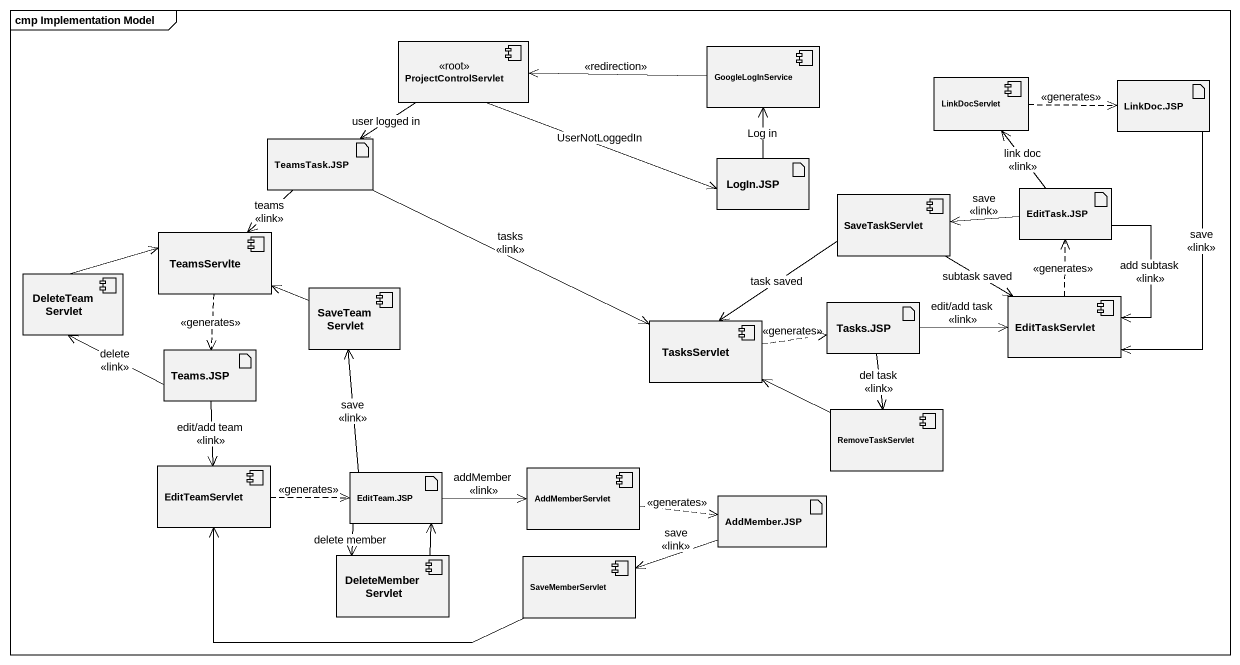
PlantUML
@startuml
mainframe cmp Implementation Model
component ProjectControlServlet <<root>>
component GoogleLogInService
component LinkDocServlet
artifact "LinkDoc.JSP" as LinkDoc_JSP
artifact "TeamsTask.JSP" as TeamsTask_JSP
artifact "LogIn.JSP" as LogIn_JSP
component SaveTaskServlet
artifact "EditTask.JSP" as EditTask_JSP
component TeamsServlte
component DeleteTeamServlet
component SaveTeamServlet
artifact "Tasks.JSP" as Tasks_JSP
component EditTaskServlet
artifact "Teams.JSP" as Teams_JSP
component TasksServlet
component RemoveTaskServlet
component EditTeamServlet
artifact "EditTeam.JSP" as EditTeam_JSP
component AddMemberServlet
artifact "AddMember.JSP" as AddMember_JSP
component DeleteMemberServlet
component SaveMemberServlet
ProjectControlServlet --> TeamsTask_JSP : user logged in
ProjectControlServlet -right-> LogIn_JSP : UserNotLoggedIn
GoogleLogInService -left-> ProjectControlServlet : <<redirection>>
LinkDocServlet .right.> LinkDoc_JSP : <<generates>>
LinkDoc_JSP --> EditTaskServlet : save\n<<link>>
TeamsTask_JSP --> TeamsServlte : teams\n<<link>>
TeamsTask_JSP -right-> TasksServlet : tasks\n<<link>>
LogIn_JSP -up-> GoogleLogInService : Log in
SaveTaskServlet -right-> EditTaskServlet : subtask saved
SaveTaskServlet --> TasksServlet : task saved
EditTask_JSP -up-> LinkDocServlet : link doc\n<<link>>
EditTask_JSP -left-> SaveTaskServlet : save\n<<link>>
EditTask_JSP --> EditTaskServlet : add subtask\n<<link>>
TeamsServlte ..> Teams_JSP : <<generates>>
DeleteTeamServlet -right-> TeamsServlte
SaveTeamServlet -left-> TeamsServlte
Tasks_JSP -right-> EditTaskServlet : edit/add task\n<<link>>
Tasks_JSP --> RemoveTaskServlet : del task\n<<link>>
EditTaskServlet .up.> EditTask_JSP : <<generates>>
Teams_JSP -left-> DeleteTeamServlet : delete\n<<link>>
Teams_JSP --> EditTeamServlet : edit/add team\n<<link>>
TasksServlet .right.> Tasks_JSP : <<generates>>
RemoveTaskServlet -left-> TasksServlet
EditTeamServlet .right.> EditTeam_JSP : <<generates>>
EditTeam_JSP -up-> SaveTeamServlet : save\n<<link>>
EditTeam_JSP -right-> AddMemberServlet : addMember\n<<link>>
EditTeam_JSP --> DeleteMemberServlet : delete member
AddMemberServlet .right.> AddMember_JSP : <<generates>>
AddMember_JSP -left-> SaveMemberServlet : save\n<<link>>
DeleteMemberServlet -up-> EditTeam_JSP
SaveMemberServlet -left-> EditTeamServlet
@enduml
